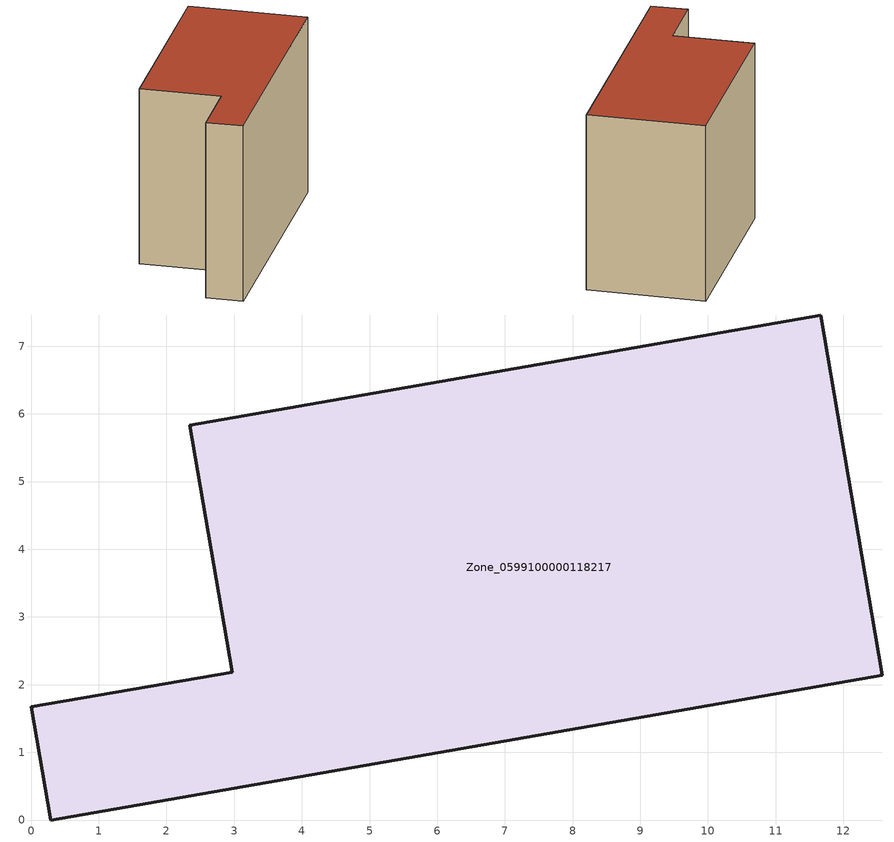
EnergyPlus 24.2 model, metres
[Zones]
Zone_0599100000118217
 floor ground (C_G): 0,1.67 2.97,2.18 2.34,5.83 11.66,7.46 12.58,2.14 0.29,0 z0
 wall outside (C_F): 2.97,2.18 0,1.67 0.29,0 12.58,2.14 11.66,7.46 2.34,5.83 2.97,2.18 z0:8.37
 roof outside (C_R): 11.66,7.46 2.34,5.83 2.97,2.18 0,1.67 0.29,0 12.58,2.14 z8.37
[BUILDING]
Pand.0599100000118217: North Axis=0; Terrain=City; Loads Convergence Tolerance Value=0.04; Temperature Convergence Tolerance Value=0.4; Solar Distribution=FullExterior; Maximum Number of Warmup Days=25; Minimum Number of Warmup Days=1
[Site:Location]
Rotterdam.The.Hague.AP_ZH_NLD Design_Conditions: Latitude=51.96; Longitude=4.45; Time Zone=1; Elevation=-4.5
[SITE:GROUNDTEMPERATURE:BUILDINGSURFACE]
18, 18, 18, 18, 18, 18, 18, 18, 18, 18, 18, 18
[MATERIAL] Thermal Absorptance=0.9; Solar Absorptance=0.7; Visible Absorptance=0.7
Name | Roughness | Thickness | Conductivity | Density | Specific Heat
G.TI.1975-1991 | MediumSmooth | 0.15 | 0.288461 | 540 | 1210
F.TI.1975-1991 | Rough | 0.3 | 0.230769 | 1920 | 840
R.TI.1975-1991 | MediumRough | 0.2 | 0.153846 | 1500 | 1000
[CONSTRUCTION]
C_G: G.TI.1975-1991
C_F: F.TI.1975-1991
C_R: R.TI.1975-1991
[ZONE]
Zone_0599100000118217: Type=1; Multiplier=1; Ceiling Height=Autocalculate; Volume=Autocalculate; Floor Area=autocalculate; Part of Total Floor Area=Yes
[ZONEINFILTRATION:DESIGNFLOWRATE]
Infil_Zone_0599100000118217: Zone or ZoneList or Space or SpaceList=Zone_0599100000118217; Schedule=AlwaysOn; Design Flow Rate Calculation Method=Flow/Area; Flow Rate per Floor Area=0.003; Constant Term Coefficient=1; Temperature Term Coefficient=0; Velocity Term Coefficient=0; Velocity Squared Term Coefficient=0
[HVACTEMPLATE:ZONE:IDEALLOADSAIRSYSTEM]
Zone_0599100000118217: Maximum Heating Supply Air Temperature=50; Minimum Cooling Supply Air Temperature=13; Maximum Heating Supply Air Humidity Ratio=0.0156; Minimum Cooling Supply Air Humidity Ratio=0.0077; Heating Limit=NoLimit; Cooling Limit=NoLimit; Dehumidification Control Type=ConstantSensibleHeatRatio; Cooling Sensible Heat Ratio=0.7; Dehumidification Setpoint=60; Humidification Control Type=None; Humidification Setpoint=30; Outdoor Air Method=None; Outdoor Air Flow Rate per Person=0.00944; Outdoor Air Flow Rate per Zone Floor Area=0; Outdoor Air Flow Rate per Zone=0; Demand Controlled Ventilation Type=None; Outdoor Air Economizer Type=NoEconomizer; Heat Recovery Type=None; Sensible Heat Recovery Effectiveness=0.7; Latent Heat Recovery Effectiveness=0.65
[ZONECONTROL:THERMOSTAT]
ThermostatControl_Zone_0599100000118217: Zone or ZoneList=Zone_0599100000118217; Control Type Schedule=DualSetpointControlType; Control 1=Thermostat_Zone_0599100000118217; Temperature Difference Between Cutout And Setpoint=0
[THERMOSTATSETPOINT:DUALSETPOINT]
Thermostat_Zone_0599100000118217: Heating Setpoint Temperature Schedule=HeatingSetpoint_Zone_0599100000118217; Cooling Setpoint Temperature Schedule=CoolingSetpoint_Zone_0599100000118217
[SCHEDULE:COMPACT]
HeatingSetpoint_Zone_0599100000118217: Through: 12/31, For: AllDays, Until: 24:00, 21
CoolingSetpoint_Zone_0599100000118217: Through: 12/31, For: AllDays, Until: 24:00, 24
DualSetpointControlType: Through: 12/31, For: AllDays, Until: 24:00, 4
AlwaysOn: Through: 12/31, For: AllDays, Until: 24:00, 1
